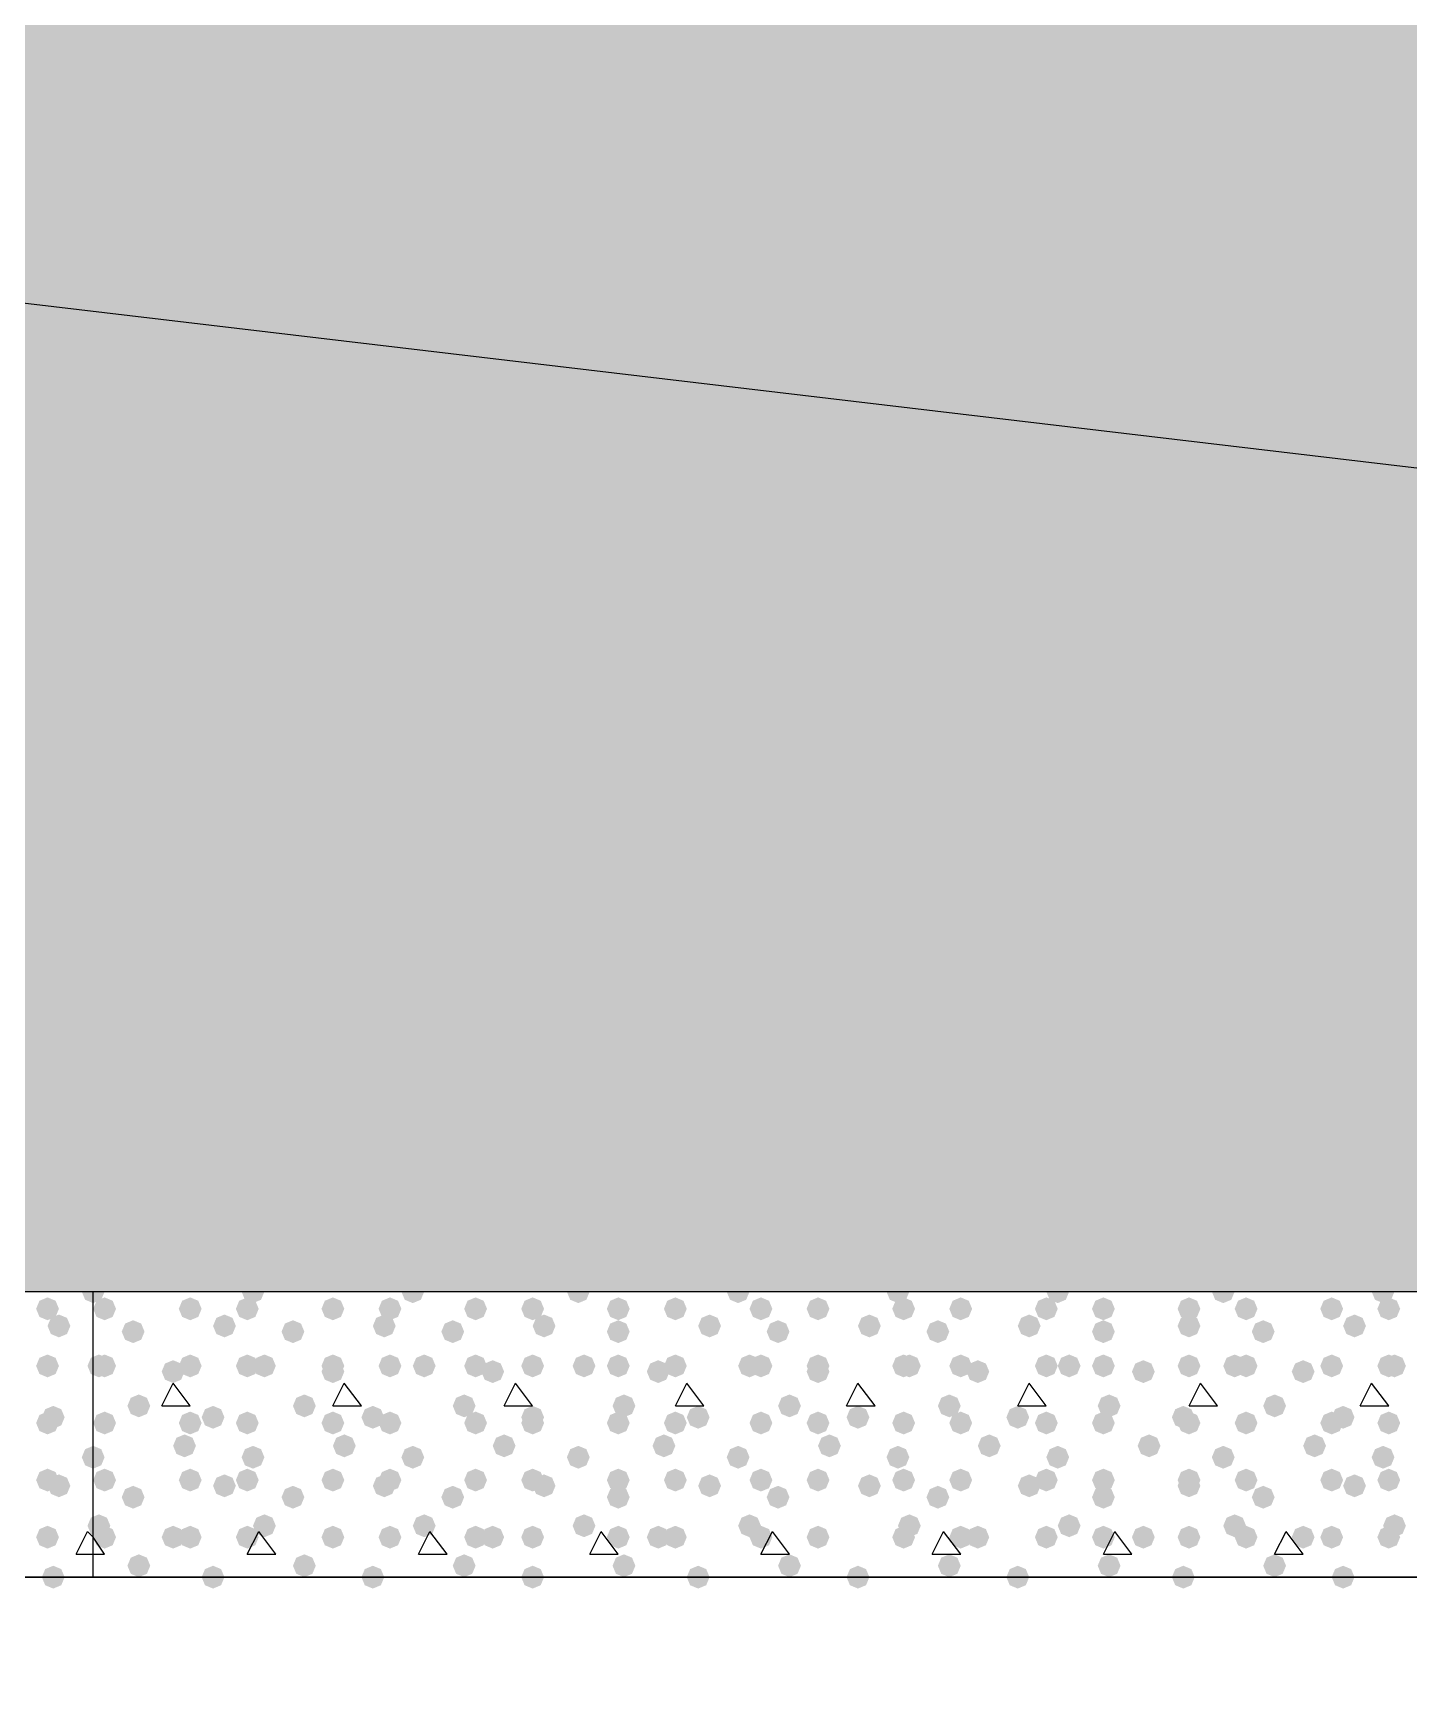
# Model space of a CAD drawing. Header units: millimetres. Extents: x 0 to 420, y 0 to 297.
# Drawn here: x 139.21 to 149.42, y 182.54 to 194.88 of the extents above; entities that cross this region are included whole.
import ezdxf

# ---------------------------------------------------------------- set-up
doc = ezdxf.new("R2010")
doc.units = ezdxf.units.MM
doc.layers.get('0').update_dxf_attribs({"linetype": 'CONTINUOUS'})

msp = doc.modelspace()

# ---------------------------------------------------------------- hatches: boundary and pattern name
at = {"true_color": 0x000008}
h = msp.add_hatch(color=0, dxfattribs=at)
h.paths.add_polyline_path([(201.125667, 204.639333), (39.708667, 204.639333), (201.125667, 185.547)], flags=0)
h.paths.add_polyline_path([(39.708667, 204.639333), (201.125667, 185.547), (39.708667, 185.547)], flags=0)
at = {"true_color": 0x000007}
for points in [[(139.742333, 185.547), (139.717463, 185.487204), (139.657667, 185.462333), (139.597871, 185.487204), (139.573, 185.547), (139.597871, 185.606796), (139.657667, 185.631667), (139.717462, 185.606796)], [(139.403667, 185.42), (139.378796, 185.360204), (139.319, 185.335333), (139.259204, 185.360204), (139.234333, 185.42), (139.259204, 185.479796), (139.319, 185.504667), (139.378796, 185.479796)], [(139.488333, 185.293), (139.463463, 185.233204), (139.403667, 185.208333), (139.343871, 185.233204), (139.319, 185.293), (139.343871, 185.352796), (139.403667, 185.377667), (139.463462, 185.352796)], [(139.403667, 184.996667), (139.378796, 184.936871), (139.319, 184.912), (139.259204, 184.936871), (139.234333, 184.996667), (139.259204, 185.056462), (139.319, 185.081333), (139.378796, 185.056463)], [(139.403667, 184.573333), (139.378796, 184.513537), (139.319, 184.488667), (139.259204, 184.513537), (139.234333, 184.573333), (139.259204, 184.633129), (139.319, 184.658), (139.378796, 184.633129)], [(139.446, 184.615667), (139.421129, 184.555871), (139.361333, 184.531), (139.301537, 184.555871), (139.276667, 184.615667), (139.301537, 184.675462), (139.361333, 184.700333), (139.421129, 184.675463)], [(139.742333, 184.319333), (139.717463, 184.259537), (139.657667, 184.234667), (139.597871, 184.259537), (139.573, 184.319333), (139.597871, 184.379129), (139.657667, 184.404), (139.717462, 184.379129)], [(139.403667, 184.15), (139.378796, 184.090204), (139.319, 184.065333), (139.259204, 184.090204), (139.234333, 184.15), (139.259204, 184.209796), (139.319, 184.234667), (139.378796, 184.209796)], [(139.488333, 184.107667), (139.463463, 184.047871), (139.403667, 184.023), (139.343871, 184.047871), (139.319, 184.107667), (139.343871, 184.167462), (139.403667, 184.192333), (139.463462, 184.167463)], [(139.403667, 183.726667), (139.378796, 183.666871), (139.319, 183.642), (139.259204, 183.666871), (139.234333, 183.726667), (139.259204, 183.786462), (139.319, 183.811333), (139.378796, 183.786463)], [(139.446, 183.430333), (139.421129, 183.370537), (139.361333, 183.345667), (139.301537, 183.370537), (139.276667, 183.430333), (139.301537, 183.490129), (139.361333, 183.515), (139.421129, 183.490129)]]:
    msp.add_hatch(color=0, dxfattribs=at).paths.add_polyline_path(points, flags=0)
at = {"true_color": 0x000008}
for points in [[(140.927667, 185.547), (140.902796, 185.487204), (140.843, 185.462333), (140.783204, 185.487204), (140.758333, 185.547), (140.783204, 185.606796), (140.843, 185.631667), (140.902796, 185.606796)], [(142.113, 185.547), (142.088129, 185.487204), (142.028333, 185.462333), (141.968538, 185.487204), (141.943667, 185.547), (141.968537, 185.606796), (142.028333, 185.631667), (142.088129, 185.606796)], [(143.340667, 185.547), (143.315796, 185.487204), (143.256, 185.462333), (143.196204, 185.487204), (143.171333, 185.547), (143.196204, 185.606796), (143.256, 185.631667), (143.315796, 185.606796)], [(144.526, 185.547), (144.501129, 185.487204), (144.441333, 185.462333), (144.381538, 185.487204), (144.356667, 185.547), (144.381537, 185.606796), (144.441333, 185.631667), (144.501129, 185.606796)], [(145.711333, 185.547), (145.686462, 185.487204), (145.626667, 185.462333), (145.566871, 185.487204), (145.542, 185.547), (145.566871, 185.606796), (145.626667, 185.631667), (145.686462, 185.606796)], [(146.896667, 185.547), (146.871796, 185.487204), (146.812, 185.462333), (146.752204, 185.487204), (146.727333, 185.547), (146.752204, 185.606796), (146.812, 185.631667), (146.871796, 185.606796)], [(148.124333, 185.547), (148.099463, 185.487204), (148.039667, 185.462333), (147.979871, 185.487204), (147.955, 185.547), (147.979871, 185.606796), (148.039667, 185.631667), (148.099462, 185.606796)], [(149.309667, 185.547), (149.284796, 185.487204), (149.225, 185.462333), (149.165204, 185.487204), (149.140333, 185.547), (149.165204, 185.606796), (149.225, 185.631667), (149.284796, 185.606796)], [(139.827, 185.42), (139.802129, 185.360204), (139.742333, 185.335333), (139.682538, 185.360204), (139.657667, 185.42), (139.682537, 185.479796), (139.742333, 185.504667), (139.802129, 185.479796)], [(140.462, 185.42), (140.437129, 185.360204), (140.377333, 185.335333), (140.317538, 185.360204), (140.292667, 185.42), (140.317537, 185.479796), (140.377333, 185.504667), (140.437129, 185.479796)], [(140.885333, 185.42), (140.860463, 185.360204), (140.800667, 185.335333), (140.740871, 185.360204), (140.716, 185.42), (140.740871, 185.479796), (140.800667, 185.504667), (140.860462, 185.479796)], [(141.520333, 185.42), (141.495463, 185.360204), (141.435667, 185.335333), (141.375871, 185.360204), (141.351, 185.42), (141.375871, 185.479796), (141.435667, 185.504667), (141.495462, 185.479796)], [(141.943667, 185.42), (141.918796, 185.360204), (141.859, 185.335333), (141.799204, 185.360204), (141.774333, 185.42), (141.799204, 185.479796), (141.859, 185.504667), (141.918796, 185.479796)], [(142.578667, 185.42), (142.553796, 185.360204), (142.494, 185.335333), (142.434204, 185.360204), (142.409333, 185.42), (142.434204, 185.479796), (142.494, 185.504667), (142.553796, 185.479796)], [(143.002, 185.42), (142.977129, 185.360204), (142.917333, 185.335333), (142.857538, 185.360204), (142.832667, 185.42), (142.857537, 185.479796), (142.917333, 185.504667), (142.977129, 185.479796)], [(143.637, 185.42), (143.612129, 185.360204), (143.552333, 185.335333), (143.492538, 185.360204), (143.467667, 185.42), (143.492537, 185.479796), (143.552333, 185.504667), (143.612129, 185.479796)], [(144.060333, 185.42), (144.035463, 185.360204), (143.975667, 185.335333), (143.915871, 185.360204), (143.891, 185.42), (143.915871, 185.479796), (143.975667, 185.504667), (144.035462, 185.479796)], [(144.695333, 185.42), (144.670463, 185.360204), (144.610667, 185.335333), (144.550871, 185.360204), (144.526, 185.42), (144.550871, 185.479796), (144.610667, 185.504667), (144.670462, 185.479796)], [(145.118667, 185.42), (145.093796, 185.360204), (145.034, 185.335333), (144.974204, 185.360204), (144.949333, 185.42), (144.974204, 185.479796), (145.034, 185.504667), (145.093796, 185.479796)], [(145.753667, 185.42), (145.728796, 185.360204), (145.669, 185.335333), (145.609204, 185.360204), (145.584333, 185.42), (145.609204, 185.479796), (145.669, 185.504667), (145.728796, 185.479796)], [(146.177, 185.42), (146.152129, 185.360204), (146.092333, 185.335333), (146.032538, 185.360204), (146.007667, 185.42), (146.032537, 185.479796), (146.092333, 185.504667), (146.152129, 185.479796)], [(146.812, 185.42), (146.787129, 185.360204), (146.727333, 185.335333), (146.667538, 185.360204), (146.642667, 185.42), (146.667537, 185.479796), (146.727333, 185.504667), (146.787129, 185.479796)], [(147.235333, 185.42), (147.210463, 185.360204), (147.150667, 185.335333), (147.090871, 185.360204), (147.066, 185.42), (147.090871, 185.479796), (147.150667, 185.504667), (147.210462, 185.479796)], [(147.870333, 185.42), (147.845463, 185.360204), (147.785667, 185.335333), (147.725871, 185.360204), (147.701, 185.42), (147.725871, 185.479796), (147.785667, 185.504667), (147.845462, 185.479796)], [(148.293667, 185.42), (148.268796, 185.360204), (148.209, 185.335333), (148.149204, 185.360204), (148.124333, 185.42), (148.149204, 185.479796), (148.209, 185.504667), (148.268796, 185.479796)], [(148.928667, 185.42), (148.903796, 185.360204), (148.844, 185.335333), (148.784204, 185.360204), (148.759333, 185.42), (148.784204, 185.479796), (148.844, 185.504667), (148.903796, 185.479796)], [(149.352, 185.42), (149.327129, 185.360204), (149.267333, 185.335333), (149.207538, 185.360204), (149.182667, 185.42), (149.207537, 185.479796), (149.267333, 185.504667), (149.327129, 185.479796)], [(140.038667, 185.250667), (140.013796, 185.190871), (139.954, 185.166), (139.894204, 185.190871), (139.869333, 185.250667), (139.894204, 185.310462), (139.954, 185.335333), (140.013796, 185.310463)], [(140.716, 185.293), (140.691129, 185.233204), (140.631333, 185.208333), (140.571538, 185.233204), (140.546667, 185.293), (140.571537, 185.352796), (140.631333, 185.377667), (140.691129, 185.352796)], [(141.224, 185.250667), (141.199129, 185.190871), (141.139333, 185.166), (141.079537, 185.190871), (141.054667, 185.250667), (141.079537, 185.310462), (141.139333, 185.335333), (141.199129, 185.310463)], [(141.901333, 185.293), (141.876463, 185.233204), (141.816667, 185.208333), (141.756871, 185.233204), (141.732, 185.293), (141.756871, 185.352796), (141.816667, 185.377667), (141.876462, 185.352796)], [(142.409333, 185.250667), (142.384463, 185.190871), (142.324667, 185.166), (142.264871, 185.190871), (142.24, 185.250667), (142.264871, 185.310462), (142.324667, 185.335333), (142.384462, 185.310463)], [(143.086667, 185.293), (143.061796, 185.233204), (143.002, 185.208333), (142.942204, 185.233204), (142.917333, 185.293), (142.942204, 185.352796), (143.002, 185.377667), (143.061796, 185.352796)], [(143.637, 185.250667), (143.612129, 185.190871), (143.552333, 185.166), (143.492538, 185.190871), (143.467667, 185.250667), (143.492537, 185.310462), (143.552333, 185.335333), (143.612129, 185.310463)], [(144.314333, 185.293), (144.289463, 185.233204), (144.229667, 185.208333), (144.169871, 185.233204), (144.145, 185.293), (144.169871, 185.352796), (144.229667, 185.377667), (144.289462, 185.352796)], [(144.822333, 185.250667), (144.797462, 185.190871), (144.737667, 185.166), (144.677871, 185.190871), (144.653, 185.250667), (144.677871, 185.310462), (144.737667, 185.335333), (144.797462, 185.310463)], [(145.499667, 185.293), (145.474796, 185.233204), (145.415, 185.208333), (145.355204, 185.233204), (145.330333, 185.293), (145.355204, 185.352796), (145.415, 185.377667), (145.474796, 185.352796)], [(146.007667, 185.250667), (145.982796, 185.190871), (145.923, 185.166), (145.863204, 185.190871), (145.838333, 185.250667), (145.863204, 185.310462), (145.923, 185.335333), (145.982796, 185.310463)], [(146.685, 185.293), (146.660129, 185.233204), (146.600333, 185.208333), (146.540538, 185.233204), (146.515667, 185.293), (146.540537, 185.352796), (146.600333, 185.377667), (146.660129, 185.352796)], [(147.235333, 185.250667), (147.210463, 185.190871), (147.150667, 185.166), (147.090871, 185.190871), (147.066, 185.250667), (147.090871, 185.310462), (147.150667, 185.335333), (147.210462, 185.310463)], [(147.870333, 185.293), (147.845463, 185.233204), (147.785667, 185.208333), (147.725871, 185.233204), (147.701, 185.293), (147.725871, 185.352796), (147.785667, 185.377667), (147.845462, 185.352796)], [(148.420667, 185.250667), (148.395796, 185.190871), (148.336, 185.166), (148.276204, 185.190871), (148.251333, 185.250667), (148.276204, 185.310462), (148.336, 185.335333), (148.395796, 185.310463)], [(149.098, 185.293), (149.073129, 185.233204), (149.013333, 185.208333), (148.953537, 185.233204), (148.928667, 185.293), (148.953537, 185.352796), (149.013333, 185.377667), (149.073129, 185.352796)], [(139.784667, 184.996667), (139.759796, 184.936871), (139.7, 184.912), (139.640204, 184.936871), (139.615333, 184.996667), (139.640204, 185.056462), (139.7, 185.081333), (139.759796, 185.056463)], [(139.827, 184.996667), (139.802129, 184.936871), (139.742333, 184.912), (139.682538, 184.936871), (139.657667, 184.996667), (139.682537, 185.056462), (139.742333, 185.081333), (139.802129, 185.056463)], [(140.335, 184.954333), (140.310129, 184.894537), (140.250333, 184.869667), (140.190538, 184.894537), (140.165667, 184.954333), (140.190537, 185.014129), (140.250333, 185.039), (140.310129, 185.014129)], [(140.462, 184.996667), (140.437129, 184.936871), (140.377333, 184.912), (140.317538, 184.936871), (140.292667, 184.996667), (140.317537, 185.056462), (140.377333, 185.081333), (140.437129, 185.056463)], [(140.885333, 184.996667), (140.860463, 184.936871), (140.800667, 184.912), (140.740871, 184.936871), (140.716, 184.996667), (140.740871, 185.056462), (140.800667, 185.081333), (140.860462, 185.056463)], [(141.012333, 184.996667), (140.987462, 184.936871), (140.927667, 184.912), (140.867871, 184.936871), (140.843, 184.996667), (140.867871, 185.056462), (140.927667, 185.081333), (140.987462, 185.056463)], [(141.520333, 184.996667), (141.495463, 184.936871), (141.435667, 184.912), (141.375871, 184.936871), (141.351, 184.996667), (141.375871, 185.056462), (141.435667, 185.081333), (141.495462, 185.056463)], [(141.520333, 184.954333), (141.495463, 184.894537), (141.435667, 184.869667), (141.375871, 184.894537), (141.351, 184.954333), (141.375871, 185.014129), (141.435667, 185.039), (141.495462, 185.014129)], [(141.943667, 184.996667), (141.918796, 184.936871), (141.859, 184.912), (141.799204, 184.936871), (141.774333, 184.996667), (141.799204, 185.056462), (141.859, 185.081333), (141.918796, 185.056463)], [(142.197667, 184.996667), (142.172796, 184.936871), (142.113, 184.912), (142.053204, 184.936871), (142.028333, 184.996667), (142.053204, 185.056462), (142.113, 185.081333), (142.172796, 185.056463)], [(142.578667, 184.996667), (142.553796, 184.936871), (142.494, 184.912), (142.434204, 184.936871), (142.409333, 184.996667), (142.434204, 185.056462), (142.494, 185.081333), (142.553796, 185.056463)], [(142.705667, 184.954333), (142.680796, 184.894537), (142.621, 184.869667), (142.561204, 184.894537), (142.536333, 184.954333), (142.561204, 185.014129), (142.621, 185.039), (142.680796, 185.014129)], [(143.002, 184.996667), (142.977129, 184.936871), (142.917333, 184.912), (142.857538, 184.936871), (142.832667, 184.996667), (142.857537, 185.056462), (142.917333, 185.081333), (142.977129, 185.056463)], [(143.383, 184.996667), (143.358129, 184.936871), (143.298333, 184.912), (143.238537, 184.936871), (143.213667, 184.996667), (143.238537, 185.056462), (143.298333, 185.081333), (143.358129, 185.056463)], [(143.637, 184.996667), (143.612129, 184.936871), (143.552333, 184.912), (143.492538, 184.936871), (143.467667, 184.996667), (143.492537, 185.056462), (143.552333, 185.081333), (143.612129, 185.056463)], [(143.933333, 184.954333), (143.908463, 184.894537), (143.848667, 184.869667), (143.788871, 184.894537), (143.764, 184.954333), (143.788871, 185.014129), (143.848667, 185.039), (143.908462, 185.014129)], [(144.060333, 184.996667), (144.035463, 184.936871), (143.975667, 184.912), (143.915871, 184.936871), (143.891, 184.996667), (143.915871, 185.056462), (143.975667, 185.081333), (144.035462, 185.056463)], [(144.610667, 184.996667), (144.585796, 184.936871), (144.526, 184.912), (144.466204, 184.936871), (144.441333, 184.996667), (144.466204, 185.056462), (144.526, 185.081333), (144.585796, 185.056463)], [(144.695333, 184.996667), (144.670463, 184.936871), (144.610667, 184.912), (144.550871, 184.936871), (144.526, 184.996667), (144.550871, 185.056462), (144.610667, 185.081333), (144.670462, 185.056463)], [(145.118667, 184.996667), (145.093796, 184.936871), (145.034, 184.912), (144.974204, 184.936871), (144.949333, 184.996667), (144.974204, 185.056462), (145.034, 185.081333), (145.093796, 185.056463)], [(145.118667, 184.954333), (145.093796, 184.894537), (145.034, 184.869667), (144.974204, 184.894537), (144.949333, 184.954333), (144.974204, 185.014129), (145.034, 185.039), (145.093796, 185.014129)], [(145.753667, 184.996667), (145.728796, 184.936871), (145.669, 184.912), (145.609204, 184.936871), (145.584333, 184.996667), (145.609204, 185.056462), (145.669, 185.081333), (145.728796, 185.056463)], [(145.796, 184.996667), (145.771129, 184.936871), (145.711333, 184.912), (145.651538, 184.936871), (145.626667, 184.996667), (145.651537, 185.056462), (145.711333, 185.081333), (145.771129, 185.056463)], [(146.177, 184.996667), (146.152129, 184.936871), (146.092333, 184.912), (146.032538, 184.936871), (146.007667, 184.996667), (146.032537, 185.056462), (146.092333, 185.081333), (146.152129, 185.056463)], [(146.304, 184.954333), (146.279129, 184.894537), (146.219333, 184.869667), (146.159538, 184.894537), (146.134667, 184.954333), (146.159537, 185.014129), (146.219333, 185.039), (146.279129, 185.014129)], [(146.812, 184.996667), (146.787129, 184.936871), (146.727333, 184.912), (146.667538, 184.936871), (146.642667, 184.996667), (146.667537, 185.056462), (146.727333, 185.081333), (146.787129, 185.056463)], [(146.981333, 184.996667), (146.956462, 184.936871), (146.896667, 184.912), (146.836871, 184.936871), (146.812, 184.996667), (146.836871, 185.056462), (146.896667, 185.081333), (146.956462, 185.056463)], [(147.235333, 184.996667), (147.210463, 184.936871), (147.150667, 184.912), (147.090871, 184.936871), (147.066, 184.996667), (147.090871, 185.056462), (147.150667, 185.081333), (147.210462, 185.056463)], [(147.531667, 184.954333), (147.506796, 184.894537), (147.447, 184.869667), (147.387204, 184.894537), (147.362333, 184.954333), (147.387204, 185.014129), (147.447, 185.039), (147.506796, 185.014129)], [(147.870333, 184.996667), (147.845463, 184.936871), (147.785667, 184.912), (147.725871, 184.936871), (147.701, 184.996667), (147.725871, 185.056462), (147.785667, 185.081333), (147.845462, 185.056463)], [(148.209, 184.996667), (148.184129, 184.936871), (148.124333, 184.912), (148.064538, 184.936871), (148.039667, 184.996667), (148.064537, 185.056462), (148.124333, 185.081333), (148.184129, 185.056463)], [(148.293667, 184.996667), (148.268796, 184.936871), (148.209, 184.912), (148.149204, 184.936871), (148.124333, 184.996667), (148.149204, 185.056462), (148.209, 185.081333), (148.268796, 185.056463)], [(148.717, 184.954333), (148.692129, 184.894537), (148.632333, 184.869667), (148.572538, 184.894537), (148.547667, 184.954333), (148.572537, 185.014129), (148.632333, 185.039), (148.692129, 185.014129)], [(148.928667, 184.996667), (148.903796, 184.936871), (148.844, 184.912), (148.784204, 184.936871), (148.759333, 184.996667), (148.784204, 185.056462), (148.844, 185.081333), (148.903796, 185.056463)], [(149.352, 184.996667), (149.327129, 184.936871), (149.267333, 184.912), (149.207538, 184.936871), (149.182667, 184.996667), (149.207537, 185.056462), (149.267333, 185.081333), (149.327129, 185.056463)], [(149.394333, 184.996667), (149.369463, 184.936871), (149.309667, 184.912), (149.249871, 184.936871), (149.225, 184.996667), (149.249871, 185.056462), (149.309667, 185.081333), (149.369462, 185.056463)], [(140.081, 184.700333), (140.056129, 184.640537), (139.996333, 184.615667), (139.936538, 184.640537), (139.911667, 184.700333), (139.936537, 184.760129), (139.996333, 184.785), (140.056129, 184.760129)], [(141.308667, 184.700333), (141.283796, 184.640537), (141.224, 184.615667), (141.164204, 184.640537), (141.139333, 184.700333), (141.164204, 184.760129), (141.224, 184.785), (141.283796, 184.760129)], [(142.494, 184.700333), (142.469129, 184.640537), (142.409333, 184.615667), (142.349538, 184.640537), (142.324667, 184.700333), (142.349537, 184.760129), (142.409333, 184.785), (142.469129, 184.760129)], [(143.679333, 184.700333), (143.654463, 184.640537), (143.594667, 184.615667), (143.534871, 184.640537), (143.51, 184.700333), (143.534871, 184.760129), (143.594667, 184.785), (143.654462, 184.760129)], [(144.907, 184.700333), (144.882129, 184.640537), (144.822333, 184.615667), (144.762538, 184.640537), (144.737667, 184.700333), (144.762537, 184.760129), (144.822333, 184.785), (144.882129, 184.760129)], [(146.092333, 184.700333), (146.067462, 184.640537), (146.007667, 184.615667), (145.947871, 184.640537), (145.923, 184.700333), (145.947871, 184.760129), (146.007667, 184.785), (146.067462, 184.760129)], [(147.277667, 184.700333), (147.252796, 184.640537), (147.193, 184.615667), (147.133204, 184.640537), (147.108333, 184.700333), (147.133204, 184.760129), (147.193, 184.785), (147.252796, 184.760129)], [(148.505333, 184.700333), (148.480463, 184.640537), (148.420667, 184.615667), (148.360871, 184.640537), (148.336, 184.700333), (148.360871, 184.760129), (148.420667, 184.785), (148.480462, 184.760129)], [(139.827, 184.573333), (139.802129, 184.513537), (139.742333, 184.488667), (139.682538, 184.513537), (139.657667, 184.573333), (139.682537, 184.633129), (139.742333, 184.658), (139.802129, 184.633129)], [(140.462, 184.573333), (140.437129, 184.513537), (140.377333, 184.488667), (140.317538, 184.513537), (140.292667, 184.573333), (140.317537, 184.633129), (140.377333, 184.658), (140.437129, 184.633129)], [(140.631333, 184.615667), (140.606462, 184.555871), (140.546667, 184.531), (140.486871, 184.555871), (140.462, 184.615667), (140.486871, 184.675462), (140.546667, 184.700333), (140.606462, 184.675463)], [(140.885333, 184.573333), (140.860463, 184.513537), (140.800667, 184.488667), (140.740871, 184.513537), (140.716, 184.573333), (140.740871, 184.633129), (140.800667, 184.658), (140.860462, 184.633129)], [(141.520333, 184.573333), (141.495463, 184.513537), (141.435667, 184.488667), (141.375871, 184.513537), (141.351, 184.573333), (141.375871, 184.633129), (141.435667, 184.658), (141.495462, 184.633129)], [(141.816667, 184.615667), (141.791796, 184.555871), (141.732, 184.531), (141.672204, 184.555871), (141.647333, 184.615667), (141.672204, 184.675462), (141.732, 184.700333), (141.791796, 184.675463)], [(141.943667, 184.573333), (141.918796, 184.513537), (141.859, 184.488667), (141.799204, 184.513537), (141.774333, 184.573333), (141.799204, 184.633129), (141.859, 184.658), (141.918796, 184.633129)], [(142.578667, 184.573333), (142.553796, 184.513537), (142.494, 184.488667), (142.434204, 184.513537), (142.409333, 184.573333), (142.434204, 184.633129), (142.494, 184.658), (142.553796, 184.633129)], [(143.002, 184.615667), (142.977129, 184.555871), (142.917333, 184.531), (142.857538, 184.555871), (142.832667, 184.615667), (142.857537, 184.675462), (142.917333, 184.700333), (142.977129, 184.675463)], [(143.002, 184.573333), (142.977129, 184.513537), (142.917333, 184.488667), (142.857538, 184.513537), (142.832667, 184.573333), (142.857537, 184.633129), (142.917333, 184.658), (142.977129, 184.633129)], [(143.637, 184.573333), (143.612129, 184.513537), (143.552333, 184.488667), (143.492538, 184.513537), (143.467667, 184.573333), (143.492537, 184.633129), (143.552333, 184.658), (143.612129, 184.633129)], [(144.060333, 184.573333), (144.035463, 184.513537), (143.975667, 184.488667), (143.915871, 184.513537), (143.891, 184.573333), (143.915871, 184.633129), (143.975667, 184.658), (144.035462, 184.633129)], [(144.229667, 184.615667), (144.204796, 184.555871), (144.145, 184.531), (144.085204, 184.555871), (144.060333, 184.615667), (144.085204, 184.675462), (144.145, 184.700333), (144.204796, 184.675463)], [(144.695333, 184.573333), (144.670463, 184.513537), (144.610667, 184.488667), (144.550871, 184.513537), (144.526, 184.573333), (144.550871, 184.633129), (144.610667, 184.658), (144.670462, 184.633129)], [(145.118667, 184.573333), (145.093796, 184.513537), (145.034, 184.488667), (144.974204, 184.513537), (144.949333, 184.573333), (144.974204, 184.633129), (145.034, 184.658), (145.093796, 184.633129)], [(145.415, 184.615667), (145.390129, 184.555871), (145.330333, 184.531), (145.270538, 184.555871), (145.245667, 184.615667), (145.270537, 184.675462), (145.330333, 184.700333), (145.390129, 184.675463)], [(145.753667, 184.573333), (145.728796, 184.513537), (145.669, 184.488667), (145.609204, 184.513537), (145.584333, 184.573333), (145.609204, 184.633129), (145.669, 184.658), (145.728796, 184.633129)], [(146.177, 184.573333), (146.152129, 184.513537), (146.092333, 184.488667), (146.032538, 184.513537), (146.007667, 184.573333), (146.032537, 184.633129), (146.092333, 184.658), (146.152129, 184.633129)], [(146.600333, 184.615667), (146.575463, 184.555871), (146.515667, 184.531), (146.455871, 184.555871), (146.431, 184.615667), (146.455871, 184.675462), (146.515667, 184.700333), (146.575462, 184.675463)], [(146.812, 184.573333), (146.787129, 184.513537), (146.727333, 184.488667), (146.667538, 184.513537), (146.642667, 184.573333), (146.667537, 184.633129), (146.727333, 184.658), (146.787129, 184.633129)], [(147.235333, 184.573333), (147.210463, 184.513537), (147.150667, 184.488667), (147.090871, 184.513537), (147.066, 184.573333), (147.090871, 184.633129), (147.150667, 184.658), (147.210462, 184.633129)], [(147.828, 184.615667), (147.803129, 184.555871), (147.743333, 184.531), (147.683538, 184.555871), (147.658667, 184.615667), (147.683537, 184.675462), (147.743333, 184.700333), (147.803129, 184.675463)], [(147.870333, 184.573333), (147.845463, 184.513537), (147.785667, 184.488667), (147.725871, 184.513537), (147.701, 184.573333), (147.725871, 184.633129), (147.785667, 184.658), (147.845462, 184.633129)], [(148.293667, 184.573333), (148.268796, 184.513537), (148.209, 184.488667), (148.149204, 184.513537), (148.124333, 184.573333), (148.149204, 184.633129), (148.209, 184.658), (148.268796, 184.633129)], [(148.928667, 184.573333), (148.903796, 184.513537), (148.844, 184.488667), (148.784204, 184.513537), (148.759333, 184.573333), (148.784204, 184.633129), (148.844, 184.658), (148.903796, 184.633129)], [(149.013333, 184.615667), (148.988463, 184.555871), (148.928667, 184.531), (148.868871, 184.555871), (148.844, 184.615667), (148.868871, 184.675462), (148.928667, 184.700333), (148.988462, 184.675463)], [(149.352, 184.573333), (149.327129, 184.513537), (149.267333, 184.488667), (149.207538, 184.513537), (149.182667, 184.573333), (149.207537, 184.633129), (149.267333, 184.658), (149.327129, 184.633129)], [(140.419667, 184.404), (140.394796, 184.344204), (140.335, 184.319333), (140.275204, 184.344204), (140.250333, 184.404), (140.275204, 184.463796), (140.335, 184.488667), (140.394796, 184.463796)], [(140.927667, 184.319333), (140.902796, 184.259537), (140.843, 184.234667), (140.783204, 184.259537), (140.758333, 184.319333), (140.783204, 184.379129), (140.843, 184.404), (140.902796, 184.379129)], [(141.605, 184.404), (141.580129, 184.344204), (141.520333, 184.319333), (141.460537, 184.344204), (141.435667, 184.404), (141.460537, 184.463796), (141.520333, 184.488667), (141.580129, 184.463796)], [(142.113, 184.319333), (142.088129, 184.259537), (142.028333, 184.234667), (141.968538, 184.259537), (141.943667, 184.319333), (141.968537, 184.379129), (142.028333, 184.404), (142.088129, 184.379129)], [(142.790333, 184.404), (142.765463, 184.344204), (142.705667, 184.319333), (142.645871, 184.344204), (142.621, 184.404), (142.645871, 184.463796), (142.705667, 184.488667), (142.765462, 184.463796)], [(143.340667, 184.319333), (143.315796, 184.259537), (143.256, 184.234667), (143.196204, 184.259537), (143.171333, 184.319333), (143.196204, 184.379129), (143.256, 184.404), (143.315796, 184.379129)], [(143.975667, 184.404), (143.950796, 184.344204), (143.891, 184.319333), (143.831204, 184.344204), (143.806333, 184.404), (143.831204, 184.463796), (143.891, 184.488667), (143.950796, 184.463796)], [(144.526, 184.319333), (144.501129, 184.259537), (144.441333, 184.234667), (144.381538, 184.259537), (144.356667, 184.319333), (144.381537, 184.379129), (144.441333, 184.404), (144.501129, 184.379129)], [(145.203333, 184.404), (145.178462, 184.344204), (145.118667, 184.319333), (145.058871, 184.344204), (145.034, 184.404), (145.058871, 184.463796), (145.118667, 184.488667), (145.178462, 184.463796)], [(145.711333, 184.319333), (145.686462, 184.259537), (145.626667, 184.234667), (145.566871, 184.259537), (145.542, 184.319333), (145.566871, 184.379129), (145.626667, 184.404), (145.686462, 184.379129)], [(146.388667, 184.404), (146.363796, 184.344204), (146.304, 184.319333), (146.244204, 184.344204), (146.219333, 184.404), (146.244204, 184.463796), (146.304, 184.488667), (146.363796, 184.463796)], [(146.896667, 184.319333), (146.871796, 184.259537), (146.812, 184.234667), (146.752204, 184.259537), (146.727333, 184.319333), (146.752204, 184.379129), (146.812, 184.404), (146.871796, 184.379129)], [(147.574, 184.404), (147.549129, 184.344204), (147.489333, 184.319333), (147.429538, 184.344204), (147.404667, 184.404), (147.429537, 184.463796), (147.489333, 184.488667), (147.549129, 184.463796)], [(148.124333, 184.319333), (148.099463, 184.259537), (148.039667, 184.234667), (147.979871, 184.259537), (147.955, 184.319333), (147.979871, 184.379129), (148.039667, 184.404), (148.099462, 184.379129)], [(148.801667, 184.404), (148.776796, 184.344204), (148.717, 184.319333), (148.657204, 184.344204), (148.632333, 184.404), (148.657204, 184.463796), (148.717, 184.488667), (148.776796, 184.463796)], [(149.309667, 184.319333), (149.284796, 184.259537), (149.225, 184.234667), (149.165204, 184.259537), (149.140333, 184.319333), (149.165204, 184.379129), (149.225, 184.404), (149.284796, 184.379129)], [(139.827, 184.15), (139.802129, 184.090204), (139.742333, 184.065333), (139.682538, 184.090204), (139.657667, 184.15), (139.682537, 184.209796), (139.742333, 184.234667), (139.802129, 184.209796)], [(140.462, 184.15), (140.437129, 184.090204), (140.377333, 184.065333), (140.317538, 184.090204), (140.292667, 184.15), (140.317537, 184.209796), (140.377333, 184.234667), (140.437129, 184.209796)], [(140.716, 184.107667), (140.691129, 184.047871), (140.631333, 184.023), (140.571538, 184.047871), (140.546667, 184.107667), (140.571537, 184.167462), (140.631333, 184.192333), (140.691129, 184.167463)], [(140.885333, 184.15), (140.860463, 184.090204), (140.800667, 184.065333), (140.740871, 184.090204), (140.716, 184.15), (140.740871, 184.209796), (140.800667, 184.234667), (140.860462, 184.209796)], [(141.520333, 184.15), (141.495463, 184.090204), (141.435667, 184.065333), (141.375871, 184.090204), (141.351, 184.15), (141.375871, 184.209796), (141.435667, 184.234667), (141.495462, 184.209796)], [(141.901333, 184.107667), (141.876463, 184.047871), (141.816667, 184.023), (141.756871, 184.047871), (141.732, 184.107667), (141.756871, 184.167462), (141.816667, 184.192333), (141.876462, 184.167463)], [(141.943667, 184.15), (141.918796, 184.090204), (141.859, 184.065333), (141.799204, 184.090204), (141.774333, 184.15), (141.799204, 184.209796), (141.859, 184.234667), (141.918796, 184.209796)], [(142.578667, 184.15), (142.553796, 184.090204), (142.494, 184.065333), (142.434204, 184.090204), (142.409333, 184.15), (142.434204, 184.209796), (142.494, 184.234667), (142.553796, 184.209796)], [(143.002, 184.15), (142.977129, 184.090204), (142.917333, 184.065333), (142.857538, 184.090204), (142.832667, 184.15), (142.857537, 184.209796), (142.917333, 184.234667), (142.977129, 184.209796)], [(143.086667, 184.107667), (143.061796, 184.047871), (143.002, 184.023), (142.942204, 184.047871), (142.917333, 184.107667), (142.942204, 184.167462), (143.002, 184.192333), (143.061796, 184.167463)], [(143.637, 184.15), (143.612129, 184.090204), (143.552333, 184.065333), (143.492538, 184.090204), (143.467667, 184.15), (143.492537, 184.209796), (143.552333, 184.234667), (143.612129, 184.209796)], [(144.060333, 184.15), (144.035463, 184.090204), (143.975667, 184.065333), (143.915871, 184.090204), (143.891, 184.15), (143.915871, 184.209796), (143.975667, 184.234667), (144.035462, 184.209796)], [(144.314333, 184.107667), (144.289463, 184.047871), (144.229667, 184.023), (144.169871, 184.047871), (144.145, 184.107667), (144.169871, 184.167462), (144.229667, 184.192333), (144.289462, 184.167463)], [(144.695333, 184.15), (144.670463, 184.090204), (144.610667, 184.065333), (144.550871, 184.090204), (144.526, 184.15), (144.550871, 184.209796), (144.610667, 184.234667), (144.670462, 184.209796)], [(145.118667, 184.15), (145.093796, 184.090204), (145.034, 184.065333), (144.974204, 184.090204), (144.949333, 184.15), (144.974204, 184.209796), (145.034, 184.234667), (145.093796, 184.209796)], [(145.499667, 184.107667), (145.474796, 184.047871), (145.415, 184.023), (145.355204, 184.047871), (145.330333, 184.107667), (145.355204, 184.167462), (145.415, 184.192333), (145.474796, 184.167463)], [(145.753667, 184.15), (145.728796, 184.090204), (145.669, 184.065333), (145.609204, 184.090204), (145.584333, 184.15), (145.609204, 184.209796), (145.669, 184.234667), (145.728796, 184.209796)], [(146.177, 184.15), (146.152129, 184.090204), (146.092333, 184.065333), (146.032538, 184.090204), (146.007667, 184.15), (146.032537, 184.209796), (146.092333, 184.234667), (146.152129, 184.209796)], [(146.685, 184.107667), (146.660129, 184.047871), (146.600333, 184.023), (146.540538, 184.047871), (146.515667, 184.107667), (146.540537, 184.167462), (146.600333, 184.192333), (146.660129, 184.167463)], [(146.812, 184.15), (146.787129, 184.090204), (146.727333, 184.065333), (146.667538, 184.090204), (146.642667, 184.15), (146.667537, 184.209796), (146.727333, 184.234667), (146.787129, 184.209796)], [(147.235333, 184.15), (147.210463, 184.090204), (147.150667, 184.065333), (147.090871, 184.090204), (147.066, 184.15), (147.090871, 184.209796), (147.150667, 184.234667), (147.210462, 184.209796)], [(147.870333, 184.15), (147.845463, 184.090204), (147.785667, 184.065333), (147.725871, 184.090204), (147.701, 184.15), (147.725871, 184.209796), (147.785667, 184.234667), (147.845462, 184.209796)], [(147.870333, 184.107667), (147.845463, 184.047871), (147.785667, 184.023), (147.725871, 184.047871), (147.701, 184.107667), (147.725871, 184.167462), (147.785667, 184.192333), (147.845462, 184.167463)], [(148.293667, 184.15), (148.268796, 184.090204), (148.209, 184.065333), (148.149204, 184.090204), (148.124333, 184.15), (148.149204, 184.209796), (148.209, 184.234667), (148.268796, 184.209796)], [(148.928667, 184.15), (148.903796, 184.090204), (148.844, 184.065333), (148.784204, 184.090204), (148.759333, 184.15), (148.784204, 184.209796), (148.844, 184.234667), (148.903796, 184.209796)], [(149.098, 184.107667), (149.073129, 184.047871), (149.013333, 184.023), (148.953537, 184.047871), (148.928667, 184.107667), (148.953537, 184.167462), (149.013333, 184.192333), (149.073129, 184.167463)], [(149.352, 184.15), (149.327129, 184.090204), (149.267333, 184.065333), (149.207538, 184.090204), (149.182667, 184.15), (149.207537, 184.209796), (149.267333, 184.234667), (149.327129, 184.209796)], [(140.038667, 184.023), (140.013796, 183.963204), (139.954, 183.938333), (139.894204, 183.963204), (139.869333, 184.023), (139.894204, 184.082796), (139.954, 184.107667), (140.013796, 184.082796)], [(141.224, 184.023), (141.199129, 183.963204), (141.139333, 183.938333), (141.079537, 183.963204), (141.054667, 184.023), (141.079537, 184.082796), (141.139333, 184.107667), (141.199129, 184.082796)], [(142.409333, 184.023), (142.384463, 183.963204), (142.324667, 183.938333), (142.264871, 183.963204), (142.24, 184.023), (142.264871, 184.082796), (142.324667, 184.107667), (142.384462, 184.082796)], [(143.637, 184.023), (143.612129, 183.963204), (143.552333, 183.938333), (143.492538, 183.963204), (143.467667, 184.023), (143.492537, 184.082796), (143.552333, 184.107667), (143.612129, 184.082796)], [(144.822333, 184.023), (144.797462, 183.963204), (144.737667, 183.938333), (144.677871, 183.963204), (144.653, 184.023), (144.677871, 184.082796), (144.737667, 184.107667), (144.797462, 184.082796)], [(146.007667, 184.023), (145.982796, 183.963204), (145.923, 183.938333), (145.863204, 183.963204), (145.838333, 184.023), (145.863204, 184.082796), (145.923, 184.107667), (145.982796, 184.082796)], [(147.235333, 184.023), (147.210463, 183.963204), (147.150667, 183.938333), (147.090871, 183.963204), (147.066, 184.023), (147.090871, 184.082796), (147.150667, 184.107667), (147.210462, 184.082796)], [(148.420667, 184.023), (148.395796, 183.963204), (148.336, 183.938333), (148.276204, 183.963204), (148.251333, 184.023), (148.276204, 184.082796), (148.336, 184.107667), (148.395796, 184.082796)], [(139.784667, 183.811333), (139.759796, 183.751537), (139.7, 183.726667), (139.640204, 183.751537), (139.615333, 183.811333), (139.640204, 183.871129), (139.7, 183.896), (139.759796, 183.871129)], [(139.827, 183.726667), (139.802129, 183.666871), (139.742333, 183.642), (139.682538, 183.666871), (139.657667, 183.726667), (139.682537, 183.786462), (139.742333, 183.811333), (139.802129, 183.786463)], [(140.335, 183.726667), (140.310129, 183.666871), (140.250333, 183.642), (140.190538, 183.666871), (140.165667, 183.726667), (140.190537, 183.786462), (140.250333, 183.811333), (140.310129, 183.786463)], [(140.462, 183.726667), (140.437129, 183.666871), (140.377333, 183.642), (140.317538, 183.666871), (140.292667, 183.726667), (140.317537, 183.786462), (140.377333, 183.811333), (140.437129, 183.786463)], [(140.885333, 183.726667), (140.860463, 183.666871), (140.800667, 183.642), (140.740871, 183.666871), (140.716, 183.726667), (140.740871, 183.786462), (140.800667, 183.811333), (140.860462, 183.786463)], [(141.012333, 183.811333), (140.987462, 183.751537), (140.927667, 183.726667), (140.867871, 183.751537), (140.843, 183.811333), (140.867871, 183.871129), (140.927667, 183.896), (140.987462, 183.871129)], [(141.520333, 183.726667), (141.495463, 183.666871), (141.435667, 183.642), (141.375871, 183.666871), (141.351, 183.726667), (141.375871, 183.786462), (141.435667, 183.811333), (141.495462, 183.786463)], [(141.520333, 183.726667), (141.495463, 183.666871), (141.435667, 183.642), (141.375871, 183.666871), (141.351, 183.726667), (141.375871, 183.786462), (141.435667, 183.811333), (141.495462, 183.786463)], [(141.943667, 183.726667), (141.918796, 183.666871), (141.859, 183.642), (141.799204, 183.666871), (141.774333, 183.726667), (141.799204, 183.786462), (141.859, 183.811333), (141.918796, 183.786463)], [(142.197667, 183.811333), (142.172796, 183.751537), (142.113, 183.726667), (142.053204, 183.751537), (142.028333, 183.811333), (142.053204, 183.871129), (142.113, 183.896), (142.172796, 183.871129)], [(142.578667, 183.726667), (142.553796, 183.666871), (142.494, 183.642), (142.434204, 183.666871), (142.409333, 183.726667), (142.434204, 183.786462), (142.494, 183.811333), (142.553796, 183.786463)], [(142.705667, 183.726667), (142.680796, 183.666871), (142.621, 183.642), (142.561204, 183.666871), (142.536333, 183.726667), (142.561204, 183.786462), (142.621, 183.811333), (142.680796, 183.786463)], [(143.002, 183.726667), (142.977129, 183.666871), (142.917333, 183.642), (142.857538, 183.666871), (142.832667, 183.726667), (142.857537, 183.786462), (142.917333, 183.811333), (142.977129, 183.786463)], [(143.383, 183.811333), (143.358129, 183.751537), (143.298333, 183.726667), (143.238537, 183.751537), (143.213667, 183.811333), (143.238537, 183.871129), (143.298333, 183.896), (143.358129, 183.871129)], [(143.637, 183.726667), (143.612129, 183.666871), (143.552333, 183.642), (143.492538, 183.666871), (143.467667, 183.726667), (143.492537, 183.786462), (143.552333, 183.811333), (143.612129, 183.786463)], [(143.933333, 183.726667), (143.908463, 183.666871), (143.848667, 183.642), (143.788871, 183.666871), (143.764, 183.726667), (143.788871, 183.786462), (143.848667, 183.811333), (143.908462, 183.786463)], [(144.060333, 183.726667), (144.035463, 183.666871), (143.975667, 183.642), (143.915871, 183.666871), (143.891, 183.726667), (143.915871, 183.786462), (143.975667, 183.811333), (144.035462, 183.786463)], [(144.610667, 183.811333), (144.585796, 183.751537), (144.526, 183.726667), (144.466204, 183.751537), (144.441333, 183.811333), (144.466204, 183.871129), (144.526, 183.896), (144.585796, 183.871129)], [(144.695333, 183.726667), (144.670463, 183.666871), (144.610667, 183.642), (144.550871, 183.666871), (144.526, 183.726667), (144.550871, 183.786462), (144.610667, 183.811333), (144.670462, 183.786463)], [(145.118667, 183.726667), (145.093796, 183.666871), (145.034, 183.642), (144.974204, 183.666871), (144.949333, 183.726667), (144.974204, 183.786462), (145.034, 183.811333), (145.093796, 183.786463)], [(145.118667, 183.726667), (145.093796, 183.666871), (145.034, 183.642), (144.974204, 183.666871), (144.949333, 183.726667), (144.974204, 183.786462), (145.034, 183.811333), (145.093796, 183.786463)], [(145.753667, 183.726667), (145.728796, 183.666871), (145.669, 183.642), (145.609204, 183.666871), (145.584333, 183.726667), (145.609204, 183.786462), (145.669, 183.811333), (145.728796, 183.786463)], [(145.796, 183.811333), (145.771129, 183.751537), (145.711333, 183.726667), (145.651538, 183.751537), (145.626667, 183.811333), (145.651537, 183.871129), (145.711333, 183.896), (145.771129, 183.871129)], [(146.177, 183.726667), (146.152129, 183.666871), (146.092333, 183.642), (146.032538, 183.666871), (146.007667, 183.726667), (146.032537, 183.786462), (146.092333, 183.811333), (146.152129, 183.786463)], [(146.304, 183.726667), (146.279129, 183.666871), (146.219333, 183.642), (146.159538, 183.666871), (146.134667, 183.726667), (146.159537, 183.786462), (146.219333, 183.811333), (146.279129, 183.786463)], [(146.812, 183.726667), (146.787129, 183.666871), (146.727333, 183.642), (146.667538, 183.666871), (146.642667, 183.726667), (146.667537, 183.786462), (146.727333, 183.811333), (146.787129, 183.786463)], [(146.981333, 183.811333), (146.956462, 183.751537), (146.896667, 183.726667), (146.836871, 183.751537), (146.812, 183.811333), (146.836871, 183.871129), (146.896667, 183.896), (146.956462, 183.871129)], [(147.235333, 183.726667), (147.210463, 183.666871), (147.150667, 183.642), (147.090871, 183.666871), (147.066, 183.726667), (147.090871, 183.786462), (147.150667, 183.811333), (147.210462, 183.786463)], [(147.531667, 183.726667), (147.506796, 183.666871), (147.447, 183.642), (147.387204, 183.666871), (147.362333, 183.726667), (147.387204, 183.786462), (147.447, 183.811333), (147.506796, 183.786463)], [(147.870333, 183.726667), (147.845463, 183.666871), (147.785667, 183.642), (147.725871, 183.666871), (147.701, 183.726667), (147.725871, 183.786462), (147.785667, 183.811333), (147.845462, 183.786463)], [(148.209, 183.811333), (148.184129, 183.751537), (148.124333, 183.726667), (148.064538, 183.751537), (148.039667, 183.811333), (148.064537, 183.871129), (148.124333, 183.896), (148.184129, 183.871129)], [(148.293667, 183.726667), (148.268796, 183.666871), (148.209, 183.642), (148.149204, 183.666871), (148.124333, 183.726667), (148.149204, 183.786462), (148.209, 183.811333), (148.268796, 183.786463)], [(148.717, 183.726667), (148.692129, 183.666871), (148.632333, 183.642), (148.572538, 183.666871), (148.547667, 183.726667), (148.572537, 183.786462), (148.632333, 183.811333), (148.692129, 183.786463)], [(148.928667, 183.726667), (148.903796, 183.666871), (148.844, 183.642), (148.784204, 183.666871), (148.759333, 183.726667), (148.784204, 183.786462), (148.844, 183.811333), (148.903796, 183.786463)], [(149.352, 183.726667), (149.327129, 183.666871), (149.267333, 183.642), (149.207538, 183.666871), (149.182667, 183.726667), (149.207537, 183.786462), (149.267333, 183.811333), (149.327129, 183.786463)], [(149.394333, 183.811333), (149.369463, 183.751537), (149.309667, 183.726667), (149.249871, 183.751537), (149.225, 183.811333), (149.249871, 183.871129), (149.309667, 183.896), (149.369462, 183.871129)], [(140.081, 183.515), (140.056129, 183.455204), (139.996333, 183.430333), (139.936538, 183.455204), (139.911667, 183.515), (139.936537, 183.574796), (139.996333, 183.599667), (140.056129, 183.574796)], [(141.308667, 183.515), (141.283796, 183.455204), (141.224, 183.430333), (141.164204, 183.455204), (141.139333, 183.515), (141.164204, 183.574796), (141.224, 183.599667), (141.283796, 183.574796)], [(142.494, 183.515), (142.469129, 183.455204), (142.409333, 183.430333), (142.349538, 183.455204), (142.324667, 183.515), (142.349537, 183.574796), (142.409333, 183.599667), (142.469129, 183.574796)], [(143.679333, 183.515), (143.654463, 183.455204), (143.594667, 183.430333), (143.534871, 183.455204), (143.51, 183.515), (143.534871, 183.574796), (143.594667, 183.599667), (143.654462, 183.574796)], [(144.907, 183.515), (144.882129, 183.455204), (144.822333, 183.430333), (144.762538, 183.455204), (144.737667, 183.515), (144.762537, 183.574796), (144.822333, 183.599667), (144.882129, 183.574796)], [(146.092333, 183.515), (146.067462, 183.455204), (146.007667, 183.430333), (145.947871, 183.455204), (145.923, 183.515), (145.947871, 183.574796), (146.007667, 183.599667), (146.067462, 183.574796)], [(147.277667, 183.515), (147.252796, 183.455204), (147.193, 183.430333), (147.133204, 183.455204), (147.108333, 183.515), (147.133204, 183.574796), (147.193, 183.599667), (147.252796, 183.574796)], [(148.505333, 183.515), (148.480463, 183.455204), (148.420667, 183.430333), (148.360871, 183.455204), (148.336, 183.515), (148.360871, 183.574796), (148.420667, 183.599667), (148.480462, 183.574796)], [(140.631333, 183.430333), (140.606462, 183.370537), (140.546667, 183.345667), (140.486871, 183.370537), (140.462, 183.430333), (140.486871, 183.490129), (140.546667, 183.515), (140.606462, 183.490129)], [(141.816667, 183.430333), (141.791796, 183.370537), (141.732, 183.345667), (141.672204, 183.370537), (141.647333, 183.430333), (141.672204, 183.490129), (141.732, 183.515), (141.791796, 183.490129)], [(143.002, 183.430333), (142.977129, 183.370537), (142.917333, 183.345667), (142.857538, 183.370537), (142.832667, 183.430333), (142.857537, 183.490129), (142.917333, 183.515), (142.977129, 183.490129)], [(144.229667, 183.430333), (144.204796, 183.370537), (144.145, 183.345667), (144.085204, 183.370537), (144.060333, 183.430333), (144.085204, 183.490129), (144.145, 183.515), (144.204796, 183.490129)], [(145.415, 183.430333), (145.390129, 183.370537), (145.330333, 183.345667), (145.270538, 183.370537), (145.245667, 183.430333), (145.270537, 183.490129), (145.330333, 183.515), (145.390129, 183.490129)], [(146.600333, 183.430333), (146.575463, 183.370537), (146.515667, 183.345667), (146.455871, 183.370537), (146.431, 183.430333), (146.455871, 183.490129), (146.515667, 183.515), (146.575462, 183.490129)], [(147.828, 183.430333), (147.803129, 183.370537), (147.743333, 183.345667), (147.683538, 183.370537), (147.658667, 183.430333), (147.683537, 183.490129), (147.743333, 183.515), (147.803129, 183.490129)], [(149.013333, 183.430333), (148.988463, 183.370537), (148.928667, 183.345667), (148.868871, 183.370537), (148.844, 183.430333), (148.868871, 183.490129), (148.928667, 183.515), (148.988462, 183.490129)]]:
    msp.add_hatch(color=0, dxfattribs=at).paths.add_polyline_path(points, flags=0)

# ---------------------------------------------------------------- linework, layer by layer
at = {"color": 0, "true_color": 0x000007}
for points in [[(38.650333, 185.547), (38.650333, 162.263667), (386.884333, 162.263667), (386.884333, 185.547), (224.409, 185.547), (224.409, 206.756), (201.125667, 206.756), (201.125667, 185.547)], [(38.650333, 185.547), (38.650333, 162.263667), (386.884333, 162.263667), (386.884333, 185.547), (224.409, 185.547), (224.409, 206.756), (201.125667, 206.756), (201.125667, 185.547)], [(137.541, 185.547), (137.541, 183.430333), (139.657667, 183.430333), (139.657667, 185.547)]]:
    msp.add_lwpolyline(points, close=True, dxfattribs=at)
at = {"color": 0, "true_color": 0x000008}
for points in [[(201.125667, 204.639333), (39.708667, 204.639333), (201.125667, 185.547)], [(39.708667, 204.639333), (201.125667, 185.547), (39.708667, 185.547)]]:
    msp.add_lwpolyline(points, close=True, dxfattribs=at)
at = {"color": 0, "true_color": 0x0000fd}
msp.add_lwpolyline([(40.767, 164.380333), (384.767667, 164.380333), (384.767667, 183.430333), (222.292333, 183.430333), (222.292333, 204.639333), (203.242333, 204.639333), (203.242333, 183.430333), (40.767, 183.430333)], close=True, dxfattribs=at)
at = {"color": 0, "true_color": 0x000007}
for points in [[(158.75, 185.547), (139.657667, 185.547)], [(139.530667, 183.599667), (139.615333, 183.769)], [(139.657667, 183.726667), (139.615333, 183.769)], [(139.530667, 183.599667), (139.657667, 183.599667)], [(139.657667, 183.430333), (158.75, 183.430333)]]:
    msp.add_lwpolyline(points, dxfattribs=at)
at = {"color": 0, "true_color": 0x000008}
for points in [[(140.165667, 184.700333), (140.250333, 184.869667)], [(140.377333, 184.700333), (140.250333, 184.869667)], [(141.435667, 184.700333), (141.520333, 184.869667)], [(141.647333, 184.700333), (141.520333, 184.869667)], [(142.705667, 184.700333), (142.790333, 184.869667)], [(142.917333, 184.700333), (142.790333, 184.869667)], [(143.975667, 184.700333), (144.060333, 184.869667)], [(144.187333, 184.700333), (144.060333, 184.869667)], [(145.245667, 184.700333), (145.330333, 184.869667)], [(145.457333, 184.700333), (145.330333, 184.869667)], [(146.515667, 184.700333), (146.600333, 184.869667)], [(146.727333, 184.700333), (146.600333, 184.869667)], [(147.785667, 184.700333), (147.870333, 184.869667)], [(147.997333, 184.700333), (147.870333, 184.869667)], [(149.055667, 184.700333), (149.140333, 184.869667)], [(149.267333, 184.700333), (149.140333, 184.869667)], [(140.165667, 184.700333), (140.377333, 184.700333)], [(141.435667, 184.700333), (141.647333, 184.700333)], [(142.705667, 184.700333), (142.917333, 184.700333)], [(143.975667, 184.700333), (144.187333, 184.700333)], [(145.245667, 184.700333), (145.457333, 184.700333)], [(146.515667, 184.700333), (146.727333, 184.700333)], [(147.785667, 184.700333), (147.997333, 184.700333)], [(149.055667, 184.700333), (149.267333, 184.700333)], [(139.742333, 183.599667), (139.657667, 183.726667)], [(140.800667, 183.599667), (140.885333, 183.769)], [(141.012333, 183.599667), (140.885333, 183.769)], [(142.070667, 183.599667), (142.155333, 183.769)], [(142.282333, 183.599667), (142.155333, 183.769)], [(143.340667, 183.599667), (143.425333, 183.769)], [(143.552333, 183.599667), (143.425333, 183.769)], [(144.610667, 183.599667), (144.695333, 183.769)], [(144.822333, 183.599667), (144.695333, 183.769)], [(145.880667, 183.599667), (145.965333, 183.769)], [(146.092333, 183.599667), (145.965333, 183.769)], [(147.150667, 183.599667), (147.235333, 183.769)], [(147.362333, 183.599667), (147.235333, 183.769)], [(148.420667, 183.599667), (148.505333, 183.769)], [(148.632333, 183.599667), (148.505333, 183.769)], [(139.657667, 183.599667), (139.742333, 183.599667)], [(140.800667, 183.599667), (141.012333, 183.599667)], [(142.070667, 183.599667), (142.282333, 183.599667)], [(143.340667, 183.599667), (143.552333, 183.599667)], [(144.610667, 183.599667), (144.822333, 183.599667)], [(145.880667, 183.599667), (146.092333, 183.599667)], [(147.150667, 183.599667), (147.362333, 183.599667)], [(148.420667, 183.599667), (148.632333, 183.599667)]]:
    msp.add_lwpolyline(points, dxfattribs=at)

doc.saveas('drawing.dxf')
